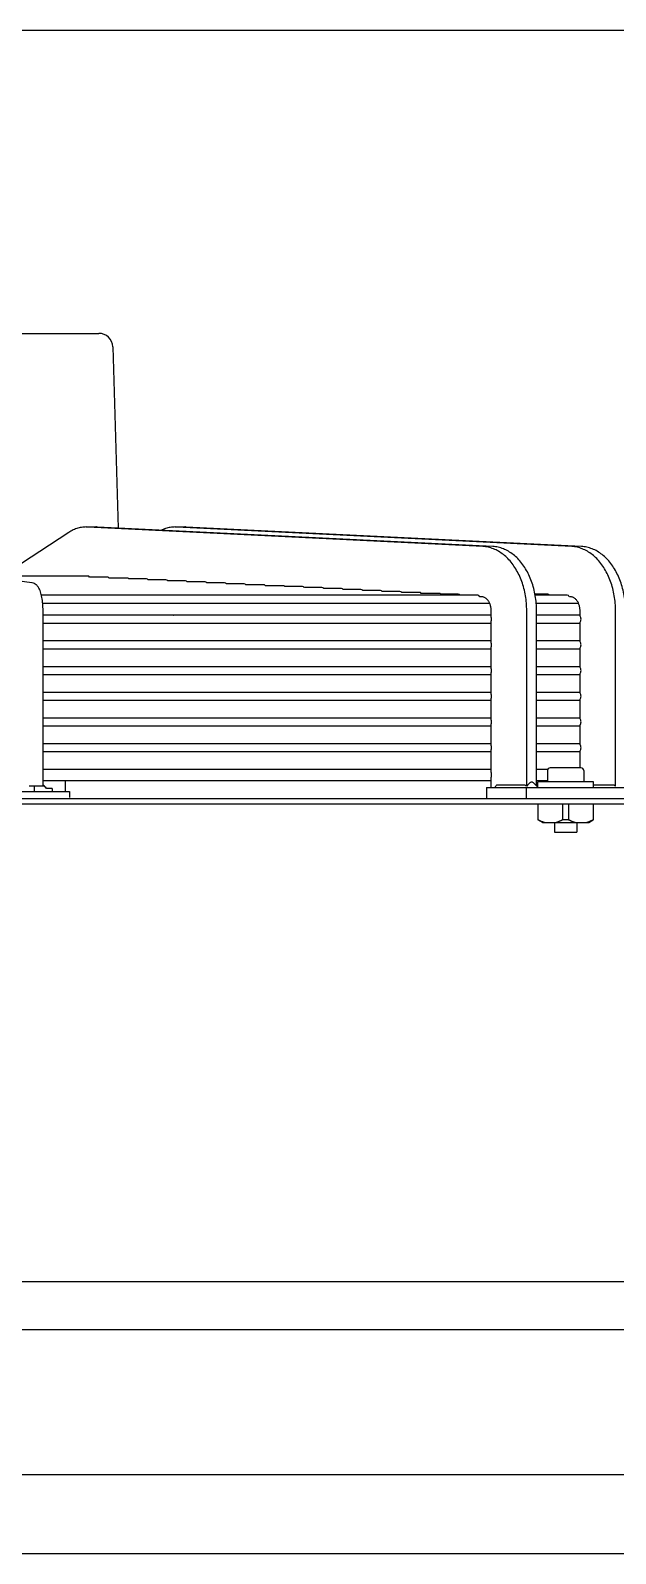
# Model space of a CAD drawing. Header units: millimetres. Extents: x 17700 to 32328, y 19251 to 29476.
# Drawn here: x 17997.89 to 18006.14, y 19593.38 to 19614.85 of the extents above; entities that cross this region are included whole.
import ezdxf

# ---------------------------------------------------------------- set-up
doc = ezdxf.new("R2010")
doc.units = ezdxf.units.MM
doc.header["$LTSCALE"] = 5
doc.layers.add('UNIT', color=6, linetype='Continuous')
doc.styles.add('SUBMITTAL', font='romans.shx', dxfattribs={"width": 0.75})
doc.dimstyles.new('SUBMITTAL', dxfattribs={"dimtxt": 0.09375, "dimasz": 0.09375, "dimexe": 0.03125, "dimexo": 0.0625, "dimgap": 0.0625, "dimtad": 0, "dimdec": 4, "dimzin": 4, "dimdsep": 46, "dimlunit": 4, "dimtxsty": 'SUBMITTAL', "dimcen": 0.09375, "dimclre": 6, "dimadec": 0, "dimazin": 0, "dimtfac": 1, "dimtdec": 0, "dimtofl": 0, "dimtmove": 0, "dimatfit": 3, "dimfxl": 0, "dimfrac": 2, "dimtolj": 1, "dimtzin": 4, "dimarcsym": 0})

msp = doc.modelspace()

# ---------------------------------------------------------------- linework, layer by layer
at = {"layer": 'UNIT'}
for p, q in [((17988.7756, 19610.5774), (17998.8549, 19610.5774)), ((17999.0517, 19610.3866), (17999.1296, 19607.8341)), ((17998.6764, 19607.8489), (17998.8156, 19607.8489)), ((18004.2716, 19607.5739), (17998.6968, 19607.8485)), ((18004.4108, 19607.5739), (17998.8359, 19607.8485)), ((17999.9292, 19607.8489), (18000.0684, 19607.8489)), ((18005.5243, 19607.5739), (17999.9495, 19607.8485)), ((18005.6635, 19607.5739), (18000.0887, 19607.8485)), ((17998.4303, 19607.7721), (17997.4934, 19607.1581)), ((17997.91, 19607.0615), (17995.8746, 19607.3361)), ((17998.6995, 19607.1581), (17997.1939, 19607.1581)), ((17998.9755, 19607.1434), (17998.7263, 19607.1434)), ((17999.2512, 19607.1299), (17999.0012, 19607.1299)), ((17999.5269, 19607.1164), (17999.277, 19607.1164)), ((17999.8023, 19607.1029), (17999.5526, 19607.1029)), ((18000.0777, 19607.0894), (17999.828, 19607.0894)), ((18000.3529, 19607.0759), (18000.1034, 19607.0759)), ((18000.6281, 19607.0624), (18000.3786, 19607.0624)), ((18000.9032, 19607.0489), (18000.6538, 19607.0489)), ((18001.1782, 19607.0354), (18000.9288, 19607.0354)), ((18001.4531, 19607.0219), (18001.2038, 19607.0219)), ((18001.7279, 19607.0084), (18001.4787, 19607.0084)), ((18002.0027, 19606.9949), (18001.7536, 19606.9949)), ((18002.2775, 19606.9814), (18002.0284, 19606.9814)), ((18002.5522, 19606.9679), (18002.3031, 19606.9679)), ((18002.8268, 19606.9544), (18002.5778, 19606.9544)), ((18003.1015, 19606.9409), (18002.8525, 19606.9409)), ((18004.1996, 19606.8869), (17998.0473, 19606.8869)), ((17998.0642, 19606.7767), (18004.3659, 19606.7767)), ((18003.376, 19606.9274), (18003.1271, 19606.9274)), ((18003.6506, 19606.9139), (18003.4017, 19606.9139)), ((18003.9251, 19606.9004), (18003.6762, 19606.9004)), ((18004.2541, 19606.8657), (18004.2297, 19606.8669)), ((18005.1859, 19606.9004), (18005.0076, 19606.9004)), ((18005.4602, 19606.8869), (18005.0101, 19606.8869)), ((18005.0244, 19606.7767), (18005.6186, 19606.7767)), ((18005.5069, 19606.8657), (18005.4906, 19606.8665)), ((17998.0691, 19604.1995), (17998.0691, 19606.6689)), ((18004.3886, 19606.605), (17998.0691, 19606.605)), ((17998.3463, 19606.6064), (17998.3463, 19606.605)), ((17999.096, 19606.6064), (17999.0939, 19606.605)), ((17999.2352, 19606.6064), (17999.2331, 19606.605)), ((18000.3146, 19606.6064), (18000.3117, 19606.605)), ((18004.3886, 19606.5797), (18004.3886, 19606.6689)), ((18004.3886, 19606.2175), (18004.3886, 19606.5201)), ((18004.8897, 19604.1961), (18004.8897, 19606.6689)), ((18005.0289, 19604.1995), (18005.0289, 19606.6689)), ((18005.6414, 19606.605), (18005.0289, 19606.605)), ((18005.6414, 19606.5921), (18005.6414, 19606.6689)), ((18006.1425, 19604.1961), (18006.1425, 19606.6689)), ((17998.0691, 19606.4948), (18004.3886, 19606.4948)), ((18005.0289, 19606.4948), (18005.6414, 19606.4948)), ((18005.6414, 19606.2299), (18005.6414, 19606.5077)), ((18004.3886, 19606.2428), (17998.0691, 19606.2428)), ((17998.0691, 19606.1326), (18004.3886, 19606.1326)), ((18004.3886, 19605.8553), (18004.3886, 19606.1579)), ((18005.6414, 19606.2428), (18005.0289, 19606.2428)), ((18005.0289, 19606.1326), (18005.6414, 19606.1326)), ((18005.6414, 19605.8677), (18005.6414, 19606.1455)), ((18004.3886, 19605.8806), (17998.0691, 19605.8806)), ((18005.6414, 19605.8806), (18005.0289, 19605.8806)), ((17998.0691, 19605.7704), (18004.3886, 19605.7704)), ((18004.3886, 19605.4931), (18004.3886, 19605.7957)), ((18005.0289, 19605.7704), (18005.6414, 19605.7704)), ((18005.6414, 19605.5055), (18005.6414, 19605.7832)), ((18004.3886, 19605.5184), (17998.0691, 19605.5184)), ((18005.6414, 19605.5184), (18005.0289, 19605.5184)), ((17998.0691, 19605.4081), (18004.3886, 19605.4081)), ((18004.3886, 19605.1309), (18004.3886, 19605.4334)), ((18005.0289, 19605.4081), (18005.6414, 19605.4081)), ((18005.6414, 19605.1433), (18005.6414, 19605.421)), ((18004.3886, 19605.1562), (17998.0691, 19605.1562)), ((17998.0691, 19605.0459), (18004.3886, 19605.0459)), ((18004.3886, 19604.7687), (18004.3886, 19605.0712)), ((18005.6414, 19605.1562), (18005.0289, 19605.1562)), ((18005.0289, 19605.0459), (18005.6414, 19605.0459)), ((18005.6414, 19604.7811), (18005.6414, 19605.0588)), ((18004.3886, 19604.794), (17998.0691, 19604.794)), ((18005.6414, 19604.794), (18005.0289, 19604.794)), ((17998.0691, 19604.6837), (18004.3886, 19604.6837)), ((18004.3886, 19604.3906), (18004.3886, 19604.709)), ((18005.0289, 19604.6837), (18005.6414, 19604.6837)), ((18005.6414, 19604.4554), (18005.6414, 19604.6966)), ((18004.3886, 19604.4318), (17998.0691, 19604.4318)), ((18005.1854, 19604.4318), (18005.0289, 19604.4318)), ((18005.1821, 19604.416), (18005.1821, 19604.2585)), ((18005.6545, 19604.4554), (18005.2215, 19604.4554)), ((18005.6939, 19604.416), (18005.6939, 19604.2585)), ((17997.8722, 19604.1995), (17998.0691, 19604.1995)), ((17997.9463, 19604.1227), (17997.9463, 19604.1995)), ((17998.0691, 19604.2782), (18004.3886, 19604.2782)), ((17998.1976, 19604.1621), (17998.1189, 19604.1621)), ((17998.1976, 19604.1621), (17998.1976, 19604.1227)), ((17998.3856, 19604.1227), (17998.3856, 19604.2782)), ((18004.3244, 19604.1798), (18006.5515, 19604.1798)), ((18004.3244, 19604.1798), (18004.3244, 19604.0223)), ((18004.3886, 19604.1798), (18004.3886, 19604.3194)), ((18004.848, 19604.2126), (18004.4636, 19604.2126)), ((18004.8812, 19604.1798), (18004.8812, 19604.0223)), ((18005.0289, 19604.2782), (18005.1821, 19604.2782)), ((18005.8317, 19604.2585), (18005.0443, 19604.2585)), ((18005.0443, 19604.1842), (18005.0443, 19604.2585)), ((18005.8317, 19604.1798), (18005.8317, 19604.2585)), ((18006.1007, 19604.2126), (18005.8317, 19604.2126)), ((17976.9452, 19604.0223), (18010.6853, 19604.0223)), ((18010.6853, 19603.9436), (17976.9452, 19603.9436)), ((17989.1893, 19604.1227), (17998.4413, 19604.1227)), ((17998.4413, 19604.1227), (17998.4413, 19604.0361)), ((18005.0482, 19603.9436), (18005.0482, 19603.7214)), ((18005.3962, 19603.9436), (18005.3962, 19603.7214)), ((18005.4797, 19603.9436), (18005.4797, 19603.7214)), ((18005.8277, 19603.9436), (18005.8277, 19603.7214)), ((18005.1112, 19603.6837), (18005.0482, 19603.7201)), ((18005.7648, 19603.6837), (18005.8277, 19603.7201)), ((18005.1112, 19603.6837), (18005.7648, 19603.6837)), ((18005.2805, 19603.6837), (18005.2805, 19603.5499)), ((18005.2805, 19603.5499), (18005.5955, 19603.5499)), ((18005.5955, 19603.6837), (18005.5955, 19603.5499)), ((18011.768, 19597.2113), (17975.8625, 19597.2113)), ((17970.1903, 19596.542), (18159.1644, 19596.542)), ((18159.1644, 19594.4924), (17970.1903, 19594.4924)), ((17974.4403, 19593.3829), (18154.9285, 19593.3829))]:
    msp.add_line(p, q, dxfattribs=at)
for centre, radius, start, end in [((17998.8549, 19610.3806), 0.1969, 1.74849, 90), ((17999.2019, 19606.6132), 0.0787, 353.99009, 355.0051), ((17999.9893, 19606.6132), 0.0787, 184.9949, 186.00991), ((18005.2215, 19604.416), 0.0394, 90, 180), ((18005.6545, 19604.416), 0.0394, 0, 90), ((17997.9318, 19604.027), 0.2307, 35.84734, 53.50274)]:
    msp.add_arc(centre, radius, start, end, dxfattribs=at)
for centre, major_axis, ratio, start_param, end_param in [((17998.6995, 19607.103), (0, -0.0551), 0.71258, 2.3922752, 3.1416779), ((17998.9755, 19607.0882), (0, -0.0551), 0.712077, 2.4267654, 3.1416684), ((17999.2512, 19607.0747), (0, -0.0551), 0.7116416, 2.4267545, 3.1416584), ((17999.5269, 19607.0612), (0, -0.0551), 0.7112612, 2.4267455, 3.1416501), ((17999.8023, 19607.0477), (0, -0.0551), 0.7109269, 2.4267379, 3.1416431), ((18000.0777, 19607.0343), (0, -0.0551), 0.7106314, 2.4267316, 3.1416373), ((18000.3529, 19607.0208), (0, -0.0551), 0.710369, 2.4267261, 3.1416323), ((18000.6281, 19607.0073), (0, -0.0551), 0.7101349, 2.4267215, 3.141628), ((18000.9032, 19606.9938), (0, -0.0551), 0.7099252, 2.4267175, 3.1416243), ((18001.1782, 19606.9803), (0, -0.0551), 0.7097366, 2.426714, 3.1416211), ((18001.4531, 19606.9668), (0, -0.0551), 0.7095663, 2.426711, 3.1416184), ((18001.7279, 19606.9533), (0, -0.0551), 0.7094121, 2.4267084, 3.1416159), ((18002.0027, 19606.9398), (0, -0.0551), 0.7092719, 2.4267061, 3.1416138), ((18002.2775, 19606.9263), (0, -0.0551), 0.7091442, 2.426704, 3.1416119), ((18002.5522, 19606.9128), (0, -0.0551), 0.7090275, 2.4267022, 3.1416103), ((18002.8268, 19606.8993), (0, -0.0551), 0.7089205, 2.4267006, 3.1416088), ((18003.1015, 19606.8858), (0, -0.0551), 0.7088222, 2.4266992, 3.1416075), ((18003.376, 19606.8723), (0, -0.0551), 0.7087318, 2.4266979, 3.1416063), ((18003.6506, 19606.8588), (0, -0.0551), 0.7086482, 2.4266968, 3.1416053), ((18003.9251, 19606.8453), (0, -0.0551), 0.708571, 2.4266957, 3.1416043), ((18004.1996, 19606.8318), (0, -0.0551), 0.7084995, 2.259884, 3.1416035), ((18005.1859, 19606.8453), (0, -0.0551), 0.7080429, 2.4266911, 3.1416001), ((18005.4602, 19606.8318), (0, -0.0551), 0.7079972, 2.2505647, 3.1415995), ((18000.2209, 19606.6705), (-0.0428, 0.0886), 0.2345697, 2.2595874, 2.2822309), ((18005.6163, 19606.5499), (0, -0.0551), 0.7079678, 1.5708033, 2.4433758), ((18005.6163, 19606.5499), (0, -0.0551), 0.7079678, 0.6982169, 1.5707894), ((18005.6163, 19606.1877), (0, -0.0551), 0.7079678, 1.5708033, 2.4433758), ((18005.6163, 19606.1877), (0, -0.0551), 0.7079678, 0.6982169, 1.5707894), ((18005.6163, 19605.8255), (0, -0.0551), 0.7079678, 1.5708033, 2.4433758), ((18005.6163, 19605.8255), (0, -0.0551), 0.7079678, 0.6982169, 1.5707894), ((18005.6163, 19605.4633), (0, -0.0551), 0.7079678, 1.5708033, 2.4433758), ((18005.6163, 19605.4633), (0, -0.0551), 0.7079678, 0.6982169, 1.5707894), ((18005.6163, 19605.1011), (0, -0.0551), 0.7079678, 1.5708033, 2.4433758), ((18005.6163, 19605.1011), (0, -0.0551), 0.7079678, 0.6982169, 1.5707894), ((18005.6163, 19604.7389), (0, -0.0551), 0.7079678, 1.5708033, 2.4433758), ((18005.6163, 19604.7389), (0, -0.0551), 0.7079678, 0.6982169, 1.5707894), ((18003.4676, 19605.5884), (0, -1.969), 0.7071068, 0.7736158, 0.7971806)]:
    msp.add_ellipse(centre, major_axis=major_axis, ratio=ratio, start_param=start_param, end_param=end_param, dxfattribs=at)
for points, knots in [([(17998.6968, 19607.8484), (17998.6739, 19607.8496), (17998.6509, 19607.8488), (17998.628, 19607.8461), (17998.6052, 19607.8435), (17998.5826, 19607.8389), (17998.5602, 19607.8325), (17998.5378, 19607.8261), (17998.5157, 19607.8178), (17998.4939, 19607.8077), (17998.4722, 19607.7976), (17998.4509, 19607.7858), (17998.4302, 19607.7722)], [0, 0, 0, 0, 0.2503763, 0.2503763, 0.2503763, 0.5005641, 0.5005641, 0.5005641, 0.7507518, 0.7507518, 0.7507518, 1, 1, 1, 1]), ([(17999.9495, 19607.8484), (17999.9266, 19607.8496), (17999.9036, 19607.8488), (17999.8808, 19607.8461), (17999.858, 19607.8435), (17999.8353, 19607.8389), (17999.8129, 19607.8325), (17999.7905, 19607.8261), (17999.7684, 19607.8178), (17999.7467, 19607.8077), (17999.7441, 19607.8065), (17999.7415, 19607.8053), (17999.739, 19607.8041)], [0, 0, 0, 0, 0.25037629, 0.25037629, 0.25037629, 0.50056405, 0.50056405, 0.50056405, 0.75075182, 0.75075182, 0.75075182, 0.78029111, 0.78029111, 0.78029111, 0.78029111]), ([(18004.8897, 19606.6689), (18004.8897, 19606.7044), (18004.8882, 19606.7403), (18004.8853, 19606.7757), (18004.8823, 19606.8112), (18004.8779, 19606.8461), (18004.872, 19606.8808), (18004.866, 19606.9154), (18004.8586, 19606.9498), (18004.8499, 19606.9833), (18004.8411, 19607.0167), (18004.831, 19607.0493), (18004.8195, 19607.081), (18004.808, 19607.1128), (18004.7952, 19607.1438), (18004.7811, 19607.1734), (18004.7671, 19607.203), (18004.7519, 19607.2313), (18004.7354, 19607.2583), (18004.719, 19607.2854), (18004.7014, 19607.3112), (18004.6828, 19607.3354), (18004.6642, 19607.3595), (18004.6448, 19607.382), (18004.6243, 19607.4029), (18004.6039, 19607.4237), (18004.5824, 19607.443), (18004.5604, 19607.4603), (18004.5384, 19607.4777), (18004.5157, 19607.4931), (18004.4924, 19607.5066), (18004.4691, 19607.5201), (18004.445, 19607.5318), (18004.4207, 19607.5413), (18004.3964, 19607.5509), (18004.3719, 19607.5583), (18004.347, 19607.5638), (18004.322, 19607.5692), (18004.2967, 19607.5726), (18004.2716, 19607.5738)], [0, 0, 0, 0, 0.076921, 0.076921, 0.076921, 0.1538421, 0.1538421, 0.1538421, 0.2307631, 0.2307631, 0.2307631, 0.3076842, 0.3076842, 0.3076842, 0.3846052, 0.3846052, 0.3846052, 0.4615263, 0.4615263, 0.4615263, 0.5384473, 0.5384473, 0.5384473, 0.6153684, 0.6153684, 0.6153684, 0.6922894, 0.6922894, 0.6922894, 0.7692105, 0.7692105, 0.7692105, 0.8461315, 0.8461315, 0.8461315, 0.9230526, 0.9230526, 0.9230526, 1, 1, 1, 1]), ([(18005.0289, 19606.6689), (18005.0289, 19606.7044), (18005.0274, 19606.7403), (18005.0245, 19606.7757), (18005.0215, 19606.8112), (18005.0171, 19606.8461), (18005.0111, 19606.8808), (18005.0052, 19606.9154), (18004.9978, 19606.9498), (18004.9891, 19606.9833), (18004.9803, 19607.0167), (18004.9702, 19607.0493), (18004.9587, 19607.081), (18004.9472, 19607.1128), (18004.9344, 19607.1438), (18004.9203, 19607.1734), (18004.9063, 19607.203), (18004.8911, 19607.2313), (18004.8746, 19607.2583), (18004.8582, 19607.2854), (18004.8406, 19607.3112), (18004.822, 19607.3354), (18004.8034, 19607.3595), (18004.784, 19607.382), (18004.7635, 19607.4029), (18004.7431, 19607.4237), (18004.7216, 19607.443), (18004.6996, 19607.4603), (18004.6776, 19607.4777), (18004.6549, 19607.4931), (18004.6316, 19607.5066), (18004.6082, 19607.5201), (18004.5842, 19607.5318), (18004.5599, 19607.5413), (18004.5356, 19607.5509), (18004.5111, 19607.5583), (18004.4862, 19607.5638), (18004.4612, 19607.5692), (18004.4359, 19607.5726), (18004.4108, 19607.5738)], [0, 0, 0, 0, 0.076921, 0.076921, 0.076921, 0.1538421, 0.1538421, 0.1538421, 0.2307631, 0.2307631, 0.2307631, 0.3076842, 0.3076842, 0.3076842, 0.3846052, 0.3846052, 0.3846052, 0.4615263, 0.4615263, 0.4615263, 0.5384473, 0.5384473, 0.5384473, 0.6153684, 0.6153684, 0.6153684, 0.6922894, 0.6922894, 0.6922894, 0.7692105, 0.7692105, 0.7692105, 0.8461315, 0.8461315, 0.8461315, 0.9230526, 0.9230526, 0.9230526, 1, 1, 1, 1]), ([(18006.1425, 19606.6689), (18006.1425, 19606.7044), (18006.141, 19606.7403), (18006.138, 19606.7757), (18006.135, 19606.8112), (18006.1306, 19606.8461), (18006.1247, 19606.8808), (18006.1188, 19606.9154), (18006.1114, 19606.9498), (18006.1026, 19606.9833), (18006.0939, 19607.0167), (18006.0838, 19607.0493), (18006.0723, 19607.081), (18006.0608, 19607.1128), (18006.0479, 19607.1438), (18006.0339, 19607.1734), (18006.0198, 19607.203), (18006.0046, 19607.2313), (18005.9882, 19607.2583), (18005.9718, 19607.2854), (18005.9541, 19607.3112), (18005.9355, 19607.3354), (18005.917, 19607.3595), (18005.8975, 19607.382), (18005.8771, 19607.4029), (18005.8566, 19607.4237), (18005.8352, 19607.443), (18005.8132, 19607.4603), (18005.7911, 19607.4777), (18005.7685, 19607.4931), (18005.7451, 19607.5066), (18005.7218, 19607.5201), (18005.6978, 19607.5318), (18005.6735, 19607.5413), (18005.6492, 19607.5509), (18005.6247, 19607.5583), (18005.5997, 19607.5638), (18005.5748, 19607.5692), (18005.5495, 19607.5726), (18005.5243, 19607.5738)], [0, 0, 0, 0, 0.076921, 0.076921, 0.076921, 0.1538421, 0.1538421, 0.1538421, 0.2307631, 0.2307631, 0.2307631, 0.3076842, 0.3076842, 0.3076842, 0.3846052, 0.3846052, 0.3846052, 0.4615263, 0.4615263, 0.4615263, 0.5384473, 0.5384473, 0.5384473, 0.6153684, 0.6153684, 0.6153684, 0.6922894, 0.6922894, 0.6922894, 0.7692105, 0.7692105, 0.7692105, 0.8461315, 0.8461315, 0.8461315, 0.9230526, 0.9230526, 0.9230526, 1, 1, 1, 1]), ([(18006.2817, 19606.6689), (18006.2817, 19606.7044), (18006.2802, 19606.7403), (18006.2772, 19606.7757), (18006.2742, 19606.8112), (18006.2698, 19606.8461), (18006.2639, 19606.8808), (18006.258, 19606.9154), (18006.2506, 19606.9498), (18006.2418, 19606.9833), (18006.2331, 19607.0167), (18006.223, 19607.0493), (18006.2115, 19607.081), (18006.2, 19607.1128), (18006.1871, 19607.1438), (18006.1731, 19607.1734), (18006.159, 19607.203), (18006.1438, 19607.2313), (18006.1274, 19607.2583), (18006.111, 19607.2854), (18006.0933, 19607.3112), (18006.0747, 19607.3354), (18006.0562, 19607.3595), (18006.0367, 19607.382), (18006.0163, 19607.4029), (18005.9958, 19607.4237), (18005.9744, 19607.443), (18005.9523, 19607.4603), (18005.9303, 19607.4777), (18005.9077, 19607.4931), (18005.8843, 19607.5066), (18005.861, 19607.5201), (18005.837, 19607.5318), (18005.8127, 19607.5413), (18005.7884, 19607.5509), (18005.7638, 19607.5583), (18005.7389, 19607.5638), (18005.714, 19607.5692), (18005.6886, 19607.5726), (18005.6635, 19607.5738)], [0, 0, 0, 0, 0.076921, 0.076921, 0.076921, 0.1538421, 0.1538421, 0.1538421, 0.2307631, 0.2307631, 0.2307631, 0.3076842, 0.3076842, 0.3076842, 0.3846052, 0.3846052, 0.3846052, 0.4615263, 0.4615263, 0.4615263, 0.5384473, 0.5384473, 0.5384473, 0.6153684, 0.6153684, 0.6153684, 0.6922894, 0.6922894, 0.6922894, 0.7692105, 0.7692105, 0.7692105, 0.8461315, 0.8461315, 0.8461315, 0.9230526, 0.9230526, 0.9230526, 1, 1, 1, 1]), ([(17998.0691, 19606.6689), (17998.0691, 19606.7017), (17998.0678, 19606.7345), (17998.0626, 19606.7979), (17998.0587, 19606.8283), (17998.0483, 19606.8852), (17998.0419, 19606.9115), (17998.0253, 19606.9601), (17998.0158, 19606.9825), (17997.992, 19607.0152), (17997.9829, 19607.0257), (17997.9568, 19607.0462), (17997.9386, 19607.0562), (17997.9144, 19607.0608), (17997.9123, 19607.0612), (17997.91, 19607.0615)], [1.5707963, 1.5707963, 1.5707963, 1.5707963, 1.8779743, 1.8779743, 2.1851522, 2.1851522, 2.4923302, 2.4923302, 2.7995081, 2.7995081, 2.9409737, 2.9409737, 3.0918576, 3.0918576, 3.1066861, 3.1066861, 3.1066861, 3.1066861]), ([(18004.3886, 19606.6689), (18004.3886, 19606.6766), (18004.3883, 19606.6844), (18004.3877, 19606.692), (18004.387, 19606.6997), (18004.3861, 19606.7074), (18004.3848, 19606.7149), (18004.3835, 19606.7224), (18004.3819, 19606.7299), (18004.38, 19606.7371), (18004.3781, 19606.7444), (18004.3759, 19606.7515), (18004.3734, 19606.7584), (18004.3709, 19606.7653), (18004.3681, 19606.772), (18004.3651, 19606.7784), (18004.362, 19606.7849), (18004.3587, 19606.7911), (18004.3551, 19606.797), (18004.3515, 19606.8028), (18004.3477, 19606.8084), (18004.3437, 19606.8137), (18004.3396, 19606.8189), (18004.3354, 19606.8238), (18004.3309, 19606.8284), (18004.3265, 19606.8329), (18004.3218, 19606.8371), (18004.317, 19606.8409), (18004.3122, 19606.8446), (18004.3073, 19606.848), (18004.3022, 19606.851), (18004.2971, 19606.8539), (18004.2919, 19606.8564), (18004.2866, 19606.8585), (18004.2813, 19606.8606), (18004.276, 19606.8622), (18004.2705, 19606.8634), (18004.2651, 19606.8646), (18004.2596, 19606.8653), (18004.2541, 19606.8656)], [0, 0, 0, 0, 0.076921, 0.076921, 0.076921, 0.153842, 0.153842, 0.153842, 0.230763, 0.230763, 0.230763, 0.307684, 0.307684, 0.307684, 0.384605, 0.384605, 0.384605, 0.461526, 0.461526, 0.461526, 0.538447, 0.538447, 0.538447, 0.615368, 0.615368, 0.615368, 0.692289, 0.692289, 0.692289, 0.7692101, 0.7692101, 0.7692101, 0.8461311, 0.8461311, 0.8461311, 0.9230521, 0.9230521, 0.9230521, 1, 1, 1, 1]), ([(18005.6414, 19606.6689), (18005.6414, 19606.6766), (18005.6411, 19606.6844), (18005.6404, 19606.692), (18005.6398, 19606.6997), (18005.6388, 19606.7074), (18005.6375, 19606.7149), (18005.6362, 19606.7224), (18005.6346, 19606.7299), (18005.6327, 19606.7371), (18005.6308, 19606.7444), (18005.6286, 19606.7515), (18005.6261, 19606.7584), (18005.6236, 19606.7653), (18005.6209, 19606.772), (18005.6178, 19606.7784), (18005.6147, 19606.7849), (18005.6114, 19606.7911), (18005.6078, 19606.797), (18005.6043, 19606.8028), (18005.6005, 19606.8084), (18005.5964, 19606.8137), (18005.5924, 19606.8189), (18005.5881, 19606.8238), (18005.5837, 19606.8284), (18005.5792, 19606.8329), (18005.5746, 19606.8371), (18005.5698, 19606.8409), (18005.565, 19606.8446), (18005.56, 19606.848), (18005.5549, 19606.851), (18005.5499, 19606.8539), (18005.5447, 19606.8564), (18005.5394, 19606.8585), (18005.5341, 19606.8606), (18005.5287, 19606.8622), (18005.5233, 19606.8634), (18005.5179, 19606.8646), (18005.5124, 19606.8653), (18005.5069, 19606.8656)], [0, 0, 0, 0, 0.076921, 0.076921, 0.076921, 0.153842, 0.153842, 0.153842, 0.230763, 0.230763, 0.230763, 0.307684, 0.307684, 0.307684, 0.384605, 0.384605, 0.384605, 0.461526, 0.461526, 0.461526, 0.538447, 0.538447, 0.538447, 0.615368, 0.615368, 0.615368, 0.692289, 0.692289, 0.692289, 0.7692101, 0.7692101, 0.7692101, 0.8461311, 0.8461311, 0.8461311, 0.9230521, 0.9230521, 0.9230521, 1, 1, 1, 1]), ([(18004.3948, 19606.5499), (18004.3948, 19606.5567), (18004.3937, 19606.5647), (18004.391, 19606.5738), (18004.3899, 19606.5768), (18004.3886, 19606.5797)], [-0.830133896, -0.830133896, -0.830133896, -0.830133896, -0.778331745, -0.778331745, -0.754611842, -0.754611842, -0.754611842, -0.754611842]), ([(18004.3886, 19606.5201), (18004.3899, 19606.5229), (18004.391, 19606.5259), (18004.3937, 19606.5351), (18004.3948, 19606.5431), (18004.3948, 19606.5499)], [-0.075522054, -0.075522054, -0.075522054, -0.075522054, -0.051802151, -0.051802151, 0, 0, 0, 0]), ([(18004.3948, 19606.1877), (18004.3948, 19606.1945), (18004.3937, 19606.2025), (18004.391, 19606.2116), (18004.3899, 19606.2146), (18004.3886, 19606.2175)], [-0.830133896, -0.830133896, -0.830133896, -0.830133896, -0.778331745, -0.778331745, -0.754611842, -0.754611842, -0.754611842, -0.754611842]), ([(18004.3886, 19606.1579), (18004.3899, 19606.1607), (18004.391, 19606.1637), (18004.3937, 19606.1729), (18004.3948, 19606.1809), (18004.3948, 19606.1877)], [-0.075522054, -0.075522054, -0.075522054, -0.075522054, -0.051802151, -0.051802151, 0, 0, 0, 0]), ([(18004.3948, 19605.8255), (18004.3948, 19605.8323), (18004.3937, 19605.8403), (18004.391, 19605.8494), (18004.3899, 19605.8524), (18004.3886, 19605.8553)], [0, 0, 0, 0, 0.051802151, 0.051802151, 0.075522054, 0.075522054, 0.075522054, 0.075522054]), ([(18004.3886, 19605.7957), (18004.3899, 19605.7985), (18004.391, 19605.8015), (18004.3937, 19605.8107), (18004.3948, 19605.8187), (18004.3948, 19605.8255)], [0.754611842, 0.754611842, 0.754611842, 0.754611842, 0.778331745, 0.778331745, 0.830133896, 0.830133896, 0.830133896, 0.830133896]), ([(18004.3948, 19605.4633), (18004.3948, 19605.4701), (18004.3937, 19605.4781), (18004.391, 19605.4872), (18004.3899, 19605.4902), (18004.3886, 19605.4931)], [0, 0, 0, 0, 0.051802151, 0.051802151, 0.075522054, 0.075522054, 0.075522054, 0.075522054]), ([(18004.3886, 19605.4334), (18004.3899, 19605.4363), (18004.391, 19605.4393), (18004.3937, 19605.4485), (18004.3948, 19605.4565), (18004.3948, 19605.4633)], [0.754611843, 0.754611843, 0.754611843, 0.754611843, 0.778331746, 0.778331746, 0.830133897, 0.830133897, 0.830133897, 0.830133897]), ([(18004.3948, 19605.1011), (18004.3948, 19605.1079), (18004.3937, 19605.1159), (18004.391, 19605.125), (18004.3899, 19605.128), (18004.3886, 19605.1309)], [0, 0, 0, 0, 0.051802151, 0.051802151, 0.075522054, 0.075522054, 0.075522054, 0.075522054]), ([(18004.3886, 19605.0712), (18004.3899, 19605.0741), (18004.391, 19605.0771), (18004.3937, 19605.0863), (18004.3948, 19605.0943), (18004.3948, 19605.1011)], [0.754610412, 0.754610412, 0.754610412, 0.754610412, 0.77830675, 0.77830675, 0.830133897, 0.830133897, 0.830133897, 0.830133897]), ([(18004.3948, 19604.7389), (18004.3948, 19604.7457), (18004.3937, 19604.7537), (18004.391, 19604.7628), (18004.3899, 19604.7658), (18004.3886, 19604.7687)], [0, 0, 0, 0, 0.051802151, 0.051802151, 0.075522054, 0.075522054, 0.075522054, 0.075522054]), ([(18004.3886, 19604.709), (18004.3899, 19604.7119), (18004.391, 19604.7149), (18004.3937, 19604.7241), (18004.3948, 19604.7321), (18004.3948, 19604.7389)], [-0.075522054, -0.075522054, -0.075522054, -0.075522054, -0.051802151, -0.051802151, 0, 0, 0, 0]), ([(18004.3948, 19604.355), (18004.3948, 19604.3645), (18004.3933, 19604.3756), (18004.3901, 19604.3864), (18004.3894, 19604.3885), (18004.3886, 19604.3906)], [-1.156260963, -1.156260963, -1.156260963, -1.156260963, -1.084108004, -1.084108004, -1.067161101, -1.067161101, -1.067161101, -1.067161101]), ([(18004.3886, 19604.3194), (18004.3894, 19604.3215), (18004.3901, 19604.3236), (18004.3933, 19604.3344), (18004.3948, 19604.3455), (18004.3948, 19604.355)], [1.067161101, 1.067161101, 1.067161101, 1.067161101, 1.084108004, 1.084108004, 1.156260963, 1.156260963, 1.156260963, 1.156260963]), ([(18004.8897, 19604.1961), (18004.8828, 19604.2011), (18004.8754, 19604.2056), (18004.8644, 19604.21), (18004.8609, 19604.211), (18004.8557, 19604.212), (18004.854, 19604.2123), (18004.8509, 19604.2125), (18004.8494, 19604.2126), (18004.848, 19604.2126)], [-0.15736197, -0.15736197, -0.15736197, -0.15736197, -0.07242537, -0.07242537, -0.03362782, -0.03362782, -0.01579049, -0.01579049, 0, 0, 0, 0]), ([(18005.0011, 19604.228), (18004.9979, 19604.2314), (18004.9948, 19604.2345), (18004.9859, 19604.2427), (18004.9802, 19604.247), (18004.9718, 19604.2514), (18004.9689, 19604.2526), (18004.9638, 19604.2538), (18004.9616, 19604.2541), (18004.9571, 19604.2541), (18004.9549, 19604.2538), (18004.9498, 19604.2526), (18004.9469, 19604.2514), (18004.9385, 19604.247), (18004.9328, 19604.2427), (18004.9163, 19604.2275), (18004.9043, 19604.2137), (18004.8897, 19604.1961)], [-0.70512845, -0.70512845, -0.70512845, -0.70512845, -0.64697279, -0.64697279, -0.53019487, -0.53019487, -0.47055032, -0.47055032, -0.42676959, -0.42676959, -0.38298885, -0.38298885, -0.32334424, -0.32334424, -0.20656606, -0.20656606, -0.00000111, -0.00000111, -0.00000111, -0.00000111]), ([(18006.1425, 19604.1961), (18006.1355, 19604.2011), (18006.1282, 19604.2056), (18006.1171, 19604.21), (18006.1136, 19604.211), (18006.1084, 19604.212), (18006.1068, 19604.2123), (18006.1037, 19604.2125), (18006.1022, 19604.2126), (18006.1007, 19604.2126)], [-0.15736195, -0.15736195, -0.15736195, -0.15736195, -0.07243039, -0.07243039, -0.03362963, -0.03362963, -0.01579125, -0.01579125, 0, 0, 0, 0]), ([(18005.0482, 19603.7214), (18005.0482, 19603.7211), (18005.0482, 19603.7206), (18005.0482, 19603.7202), (18005.0482, 19603.7201), (18005.0482, 19603.7201)], [0, 0, 0, 0, 0.16666667, 0.33333333, 0.5, 0.5, 0.5, 0.5])]:
    msp.add_open_spline(points, degree=3, knots=knots, dxfattribs=at)
for points in [[(17998.8339, 19607.8485), (17998.8278, 19607.8488), (17998.8217, 19607.8489), (17998.8156, 19607.8489)], [(18000.0867, 19607.8485), (18000.0806, 19607.8488), (18000.0745, 19607.8489), (18000.0684, 19607.8489)], [(18005.0011, 19604.228), (18005.0167, 19604.2117), (18005.0326, 19604.1956), (18005.0488, 19604.1798)], [(18005.1395, 19603.6837), (18005.1363, 19603.6847), (18005.1298, 19603.6867), (18005.1201, 19603.6899), (18005.1103, 19603.6935), (18005.1004, 19603.6973), (18005.0904, 19603.7015), (18005.0802, 19603.7059), (18005.0698, 19603.7107), (18005.0592, 19603.7158), (18005.0519, 19603.7195), (18005.0482, 19603.7214)], [(18005.3962, 19603.7214), (18005.3925, 19603.7195), (18005.3851, 19603.7158), (18005.3744, 19603.7106), (18005.3639, 19603.7058), (18005.3537, 19603.7013), (18005.3437, 19603.6972), (18005.3339, 19603.6934), (18005.3242, 19603.6899), (18005.3145, 19603.6866), (18005.3081, 19603.6847), (18005.305, 19603.6837)], [(18005.4797, 19603.7214), (18005.4751, 19603.7211), (18005.4658, 19603.7206), (18005.4519, 19603.7202), (18005.438, 19603.72), (18005.4241, 19603.7202), (18005.4101, 19603.7206), (18005.4009, 19603.7211), (18005.3962, 19603.7214)], [(18005.571, 19603.6837), (18005.5678, 19603.6847), (18005.5613, 19603.6867), (18005.5516, 19603.6899), (18005.5418, 19603.6935), (18005.5319, 19603.6973), (18005.5219, 19603.7015), (18005.5117, 19603.7059), (18005.5014, 19603.7107), (18005.4907, 19603.7158), (18005.4834, 19603.7195), (18005.4797, 19603.7214)], [(18005.8277, 19603.7214), (18005.824, 19603.7195), (18005.8166, 19603.7158), (18005.8059, 19603.7106), (18005.7954, 19603.7058), (18005.7852, 19603.7013), (18005.7752, 19603.6972), (18005.7654, 19603.6934), (18005.7557, 19603.6899), (18005.746, 19603.6866), (18005.7396, 19603.6847), (18005.7365, 19603.6837)]]:
    msp.add_open_spline(points, degree=3, dxfattribs=at)

# ---------------------------------------------------------------- leaders
msp.add_leader([(18159.4234, 19600.8419), (18146.3104, 19614.846), (17982.6824, 19614.846)], dimstyle='SUBMITTAL', override={"dimscale": 36, "dimarcsym": 1}, dxfattribs=at)

doc.saveas('drawing.dxf')
